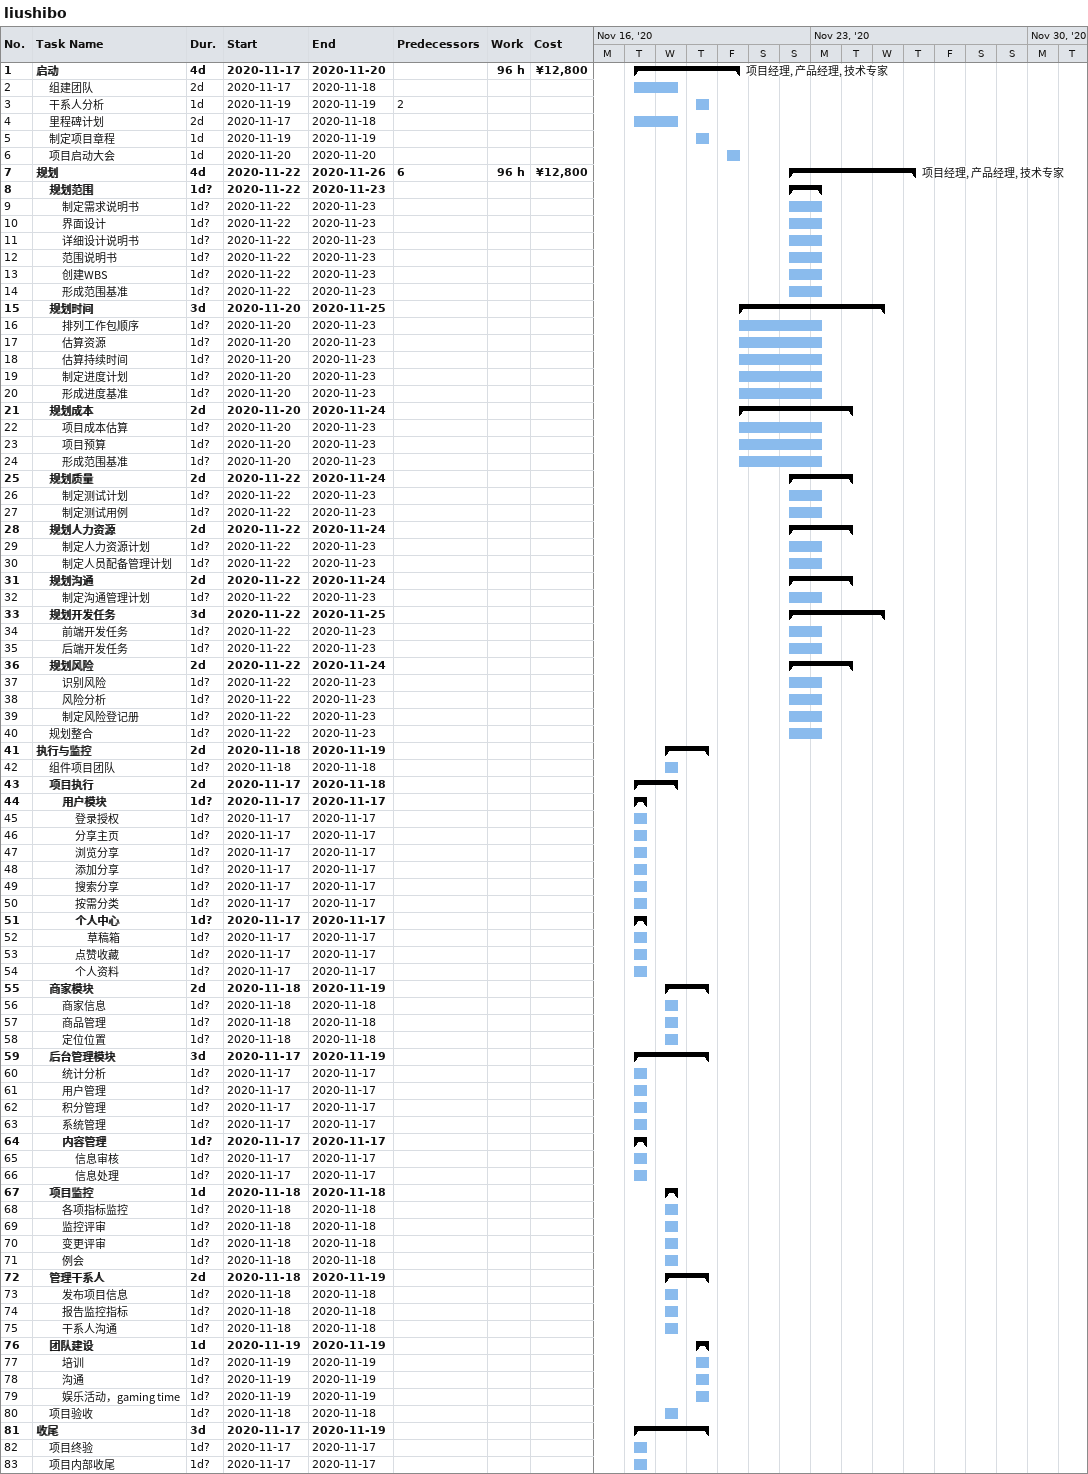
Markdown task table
liushibo

| ID | Level | Task | Duration | Start | Finish | Predecessors | Resources | Work (h) | Cost (¥) |
|---|---|---|---|---|---|---|---|---|---|
| 1 | 1 | **启动** | 4d | 2020-11-17 | 2020-11-20 |  | 项目经理, 产品经理, 技术专家 | 96 | 12800 |
| 2 | 2 | 组建团队 | 2d | 2020-11-17 | 2020-11-18 |  |  |  |  |
| 3 | 2 | 干系人分析 | 1d | 2020-11-19 | 2020-11-19 | 2 |  |  |  |
| 4 | 2 | 里程碑计划 | 2d | 2020-11-17 | 2020-11-18 |  |  |  |  |
| 5 | 2 | 制定项目章程 | 1d | 2020-11-19 | 2020-11-19 |  |  |  |  |
| 6 | 2 | 项目启动大会 | 1d | 2020-11-20 | 2020-11-20 |  |  |  |  |
| 7 | 1 | **规划** | 4d | 2020-11-22 | 2020-11-26 | 6 | 项目经理, 产品经理, 技术专家 | 96 | 12800 |
| 8 | 2 | **规划范围** | 1d? | 2020-11-22 | 2020-11-23 |  |  |  |  |
| 9 | 3 | 制定需求说明书 | 1d? | 2020-11-22 | 2020-11-23 |  |  |  |  |
| 10 | 3 | 界面设计 | 1d? | 2020-11-22 | 2020-11-23 |  |  |  |  |
| 11 | 3 | 详细设计说明书 | 1d? | 2020-11-22 | 2020-11-23 |  |  |  |  |
| 12 | 3 | 范围说明书 | 1d? | 2020-11-22 | 2020-11-23 |  |  |  |  |
| 13 | 3 | 创建WBS | 1d? | 2020-11-22 | 2020-11-23 |  |  |  |  |
| 14 | 3 | 形成范围基准 | 1d? | 2020-11-22 | 2020-11-23 |  |  |  |  |
| 15 | 2 | **规划时间** | 3d | 2020-11-20 | 2020-11-25 |  |  |  |  |
| 16 | 3 | 排列工作包顺序 | 1d? | 2020-11-20 | 2020-11-23 |  |  |  |  |
| 17 | 3 | 估算资源 | 1d? | 2020-11-20 | 2020-11-23 |  |  |  |  |
| 18 | 3 | 估算持续时间 | 1d? | 2020-11-20 | 2020-11-23 |  |  |  |  |
| 19 | 3 | 制定进度计划 | 1d? | 2020-11-20 | 2020-11-23 |  |  |  |  |
| 20 | 3 | 形成进度基准 | 1d? | 2020-11-20 | 2020-11-23 |  |  |  |  |
| 21 | 2 | **规划成本** | 2d | 2020-11-20 | 2020-11-24 |  |  |  |  |
| 22 | 3 | 项目成本估算 | 1d? | 2020-11-20 | 2020-11-23 |  |  |  |  |
| 23 | 3 | 项目预算 | 1d? | 2020-11-20 | 2020-11-23 |  |  |  |  |
| 24 | 3 | 形成范围基准 | 1d? | 2020-11-20 | 2020-11-23 |  |  |  |  |
| 25 | 2 | **规划质量** | 2d | 2020-11-22 | 2020-11-24 |  |  |  |  |
| 26 | 3 | 制定测试计划 | 1d? | 2020-11-22 | 2020-11-23 |  |  |  |  |
| 27 | 3 | 制定测试用例 | 1d? | 2020-11-22 | 2020-11-23 |  |  |  |  |
| 28 | 2 | **规划人力资源** | 2d | 2020-11-22 | 2020-11-24 |  |  |  |  |
| 29 | 3 | 制定人力资源计划 | 1d? | 2020-11-22 | 2020-11-23 |  |  |  |  |
| 30 | 3 | 制定人员配备管理计划 | 1d? | 2020-11-22 | 2020-11-23 |  |  |  |  |
| 31 | 2 | **规划沟通** | 2d | 2020-11-22 | 2020-11-24 |  |  |  |  |
| 32 | 3 | 制定沟通管理计划 | 1d? | 2020-11-22 | 2020-11-23 |  |  |  |  |
| 33 | 2 | **规划开发任务** | 3d | 2020-11-22 | 2020-11-25 |  |  |  |  |
| 34 | 3 | 前端开发任务 | 1d? | 2020-11-22 | 2020-11-23 |  |  |  |  |
| 35 | 3 | 后端开发任务 | 1d? | 2020-11-22 | 2020-11-23 |  |  |  |  |
| 36 | 2 | **规划风险** | 2d | 2020-11-22 | 2020-11-24 |  |  |  |  |
| 37 | 3 | 识别风险 | 1d? | 2020-11-22 | 2020-11-23 |  |  |  |  |
| 38 | 3 | 风险分析 | 1d? | 2020-11-22 | 2020-11-23 |  |  |  |  |
| 39 | 3 | 制定风险登记册 | 1d? | 2020-11-22 | 2020-11-23 |  |  |  |  |
| 40 | 2 | 规划整合 | 1d? | 2020-11-22 | 2020-11-23 |  |  |  |  |
| 41 | 1 | **执行与监控** | 2d | 2020-11-18 | 2020-11-19 |  |  |  |  |
| 42 | 2 | 组件项目团队 | 1d? | 2020-11-18 | 2020-11-18 |  |  |  |  |
| 43 | 2 | **项目执行** | 2d | 2020-11-17 | 2020-11-18 |  |  |  |  |
| 44 | 3 | **用户模块** | 1d? | 2020-11-17 | 2020-11-17 |  |  |  |  |
| 45 | 4 | 登录授权 | 1d? | 2020-11-17 | 2020-11-17 |  |  |  |  |
| 46 | 4 | 分享主页 | 1d? | 2020-11-17 | 2020-11-17 |  |  |  |  |
| 47 | 4 | 浏览分享 | 1d? | 2020-11-17 | 2020-11-17 |  |  |  |  |
| 48 | 4 | 添加分享 | 1d? | 2020-11-17 | 2020-11-17 |  |  |  |  |
| 49 | 4 | 搜索分享 | 1d? | 2020-11-17 | 2020-11-17 |  |  |  |  |
| 50 | 4 | 按需分类 | 1d? | 2020-11-17 | 2020-11-17 |  |  |  |  |
| 51 | 4 | **个人中心** | 1d? | 2020-11-17 | 2020-11-17 |  |  |  |  |
| 52 | 5 | 草稿箱 | 1d? | 2020-11-17 | 2020-11-17 |  |  |  |  |
| 53 | 4 | 点赞收藏 | 1d? | 2020-11-17 | 2020-11-17 |  |  |  |  |
| 54 | 4 | 个人资料 | 1d? | 2020-11-17 | 2020-11-17 |  |  |  |  |
| 55 | 2 | **商家模块** | 2d | 2020-11-18 | 2020-11-19 |  |  |  |  |
| 56 | 3 | 商家信息 | 1d? | 2020-11-18 | 2020-11-18 |  |  |  |  |
| 57 | 3 | 商品管理 | 1d? | 2020-11-18 | 2020-11-18 |  |  |  |  |
| 58 | 3 | 定位位置 | 1d? | 2020-11-18 | 2020-11-18 |  |  |  |  |
| 59 | 2 | **后台管理模块** | 3d | 2020-11-17 | 2020-11-19 |  |  |  |  |
| 60 | 3 | 统计分析 | 1d? | 2020-11-17 | 2020-11-17 |  |  |  |  |
| 61 | 3 | 用户管理 | 1d? | 2020-11-17 | 2020-11-17 |  |  |  |  |
| 62 | 3 | 积分管理 | 1d? | 2020-11-17 | 2020-11-17 |  |  |  |  |
| 63 | 3 | 系统管理 | 1d? | 2020-11-17 | 2020-11-17 |  |  |  |  |
| 64 | 3 | **内容管理** | 1d? | 2020-11-17 | 2020-11-17 |  |  |  |  |
| 65 | 4 | 信息审核 | 1d? | 2020-11-17 | 2020-11-17 |  |  |  |  |
| 66 | 4 | 信息处理 | 1d? | 2020-11-17 | 2020-11-17 |  |  |  |  |
| 67 | 2 | **项目监控** | 1d | 2020-11-18 | 2020-11-18 |  |  |  |  |
| 68 | 3 | 各项指标监控 | 1d? | 2020-11-18 | 2020-11-18 |  |  |  |  |
| 69 | 3 | 监控评审 | 1d? | 2020-11-18 | 2020-11-18 |  |  |  |  |
| 70 | 3 | 变更评审 | 1d? | 2020-11-18 | 2020-11-18 |  |  |  |  |
| 71 | 3 | 例会 | 1d? | 2020-11-18 | 2020-11-18 |  |  |  |  |
| 72 | 2 | **管理干系人** | 2d | 2020-11-18 | 2020-11-19 |  |  |  |  |
| 73 | 3 | 发布项目信息 | 1d? | 2020-11-18 | 2020-11-18 |  |  |  |  |
| 74 | 3 | 报告监控指标 | 1d? | 2020-11-18 | 2020-11-18 |  |  |  |  |
| 75 | 3 | 干系人沟通 | 1d? | 2020-11-18 | 2020-11-18 |  |  |  |  |
| 76 | 2 | **团队建设** | 1d | 2020-11-19 | 2020-11-19 |  |  |  |  |
| 77 | 3 | 培训 | 1d? | 2020-11-19 | 2020-11-19 |  |  |  |  |
| 78 | 3 | 沟通 | 1d? | 2020-11-19 | 2020-11-19 |  |  |  |  |
| 79 | 3 | 娱乐活动，gaming time | 1d? | 2020-11-19 | 2020-11-19 |  |  |  |  |
| 80 | 2 | 项目验收 | 1d? | 2020-11-18 | 2020-11-18 |  |  |  |  |
| 81 | 1 | **收尾** | 3d | 2020-11-17 | 2020-11-19 |  |  |  |  |
| 82 | 2 | 项目终验 | 1d? | 2020-11-17 | 2020-11-17 |  |  |  |  |
| 83 | 2 | 项目内部收尾 | 1d? | 2020-11-17 | 2020-11-17 |  |  |  |  |
